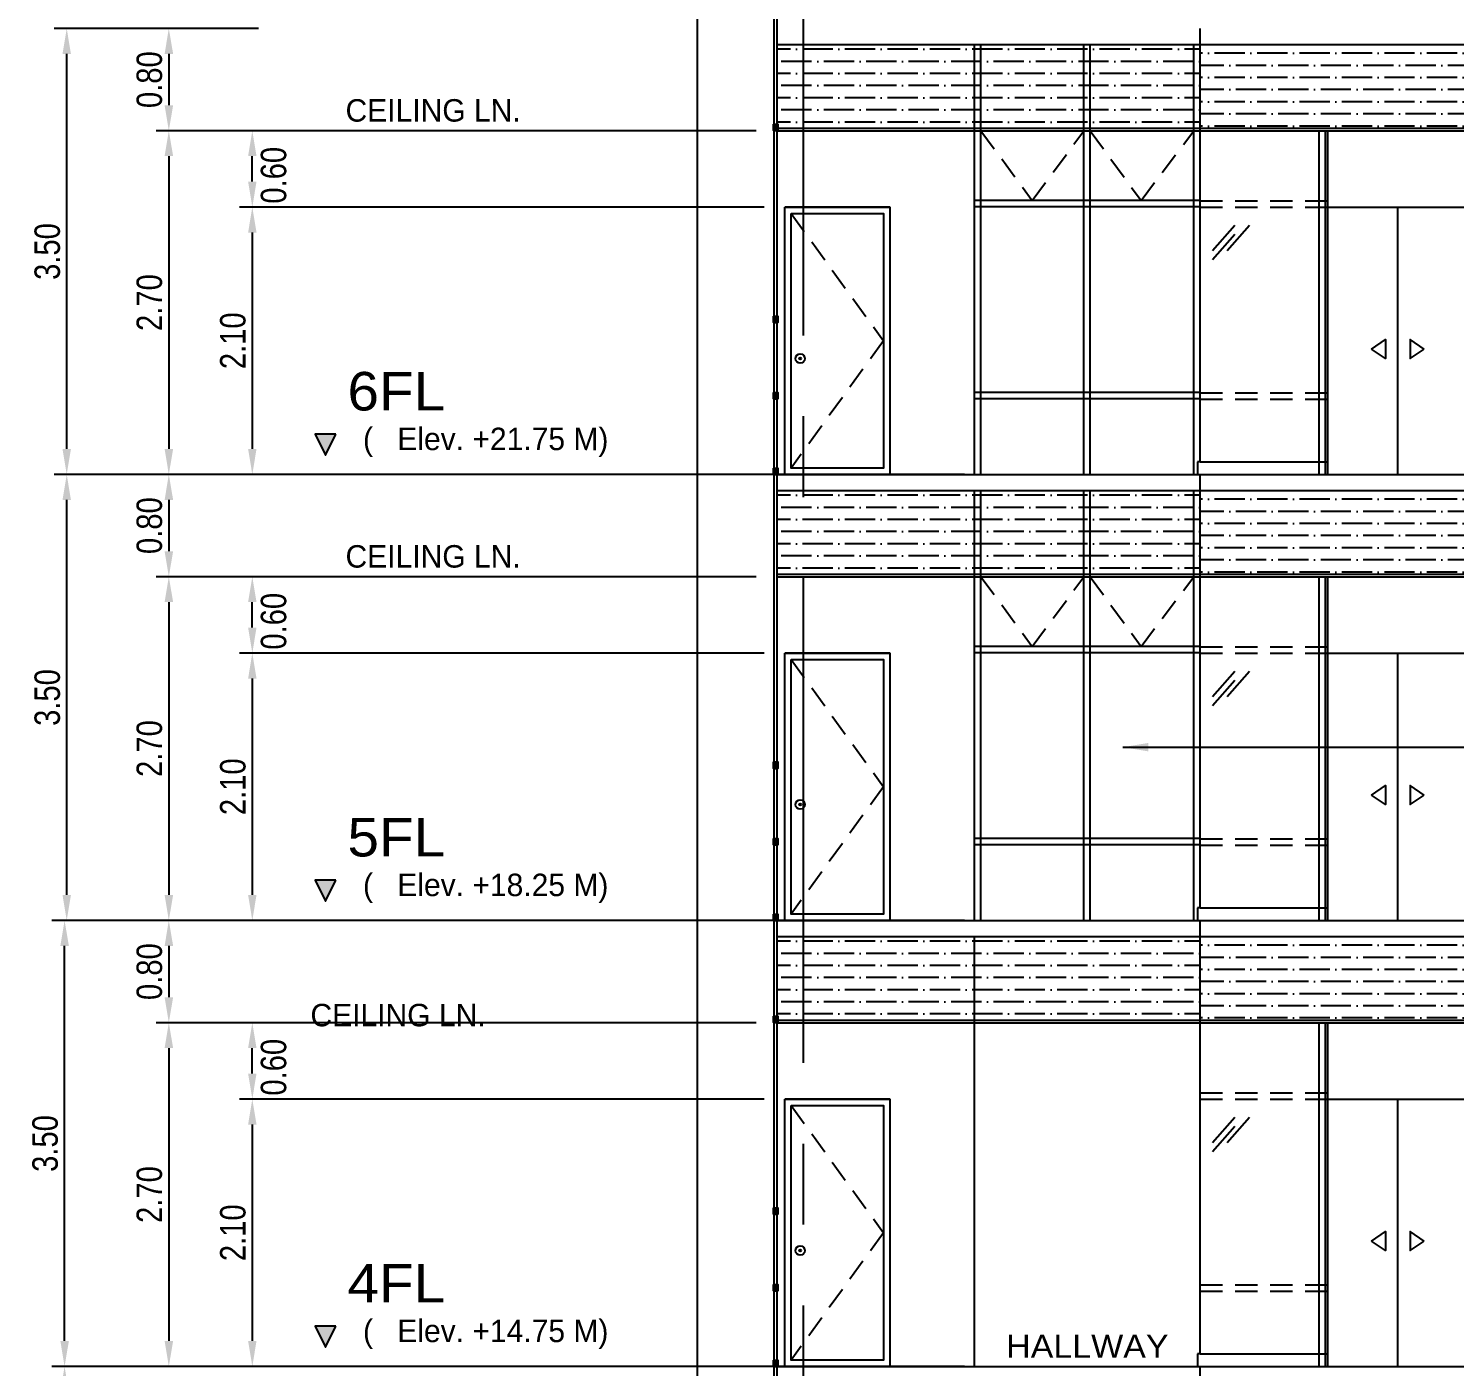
# Model space of a CAD drawing. Header units: millimetres. Extents: x 2148 to 2681, y 758 to 986.
# Drawn here: x 2431.73 to 2442.94, y 860.86 to 871.37 of the extents above; entities that cross this region are included whole.
import ezdxf

# ---------------------------------------------------------------- set-up
doc = ezdxf.new("R2010")
doc.units = ezdxf.units.MM
doc.linetypes.add('CENTER2', pattern=[28.575, 19.05, -3.175, 3.175, -3.175])
doc.linetypes.add('HIDDEN', pattern=[0.375, 0.25, -0.125])
for name, color, linetype in [('A-DOOR', 2, 'Continuous'), ('A-Hatch', 253, 'Continuous'), ('A-Mullion', 2, 'Continuous'), ('A-Wall', 4, 'Continuous'), ('A-wdw-glaz', 2, 'Continuous'), ('cladding', 2, 'Continuous'), ('DR', 7, 'Continuous'), ('ELAYOUT', 4, 'Continuous'), ('hacht', 8, 'Continuous'), ('HATCH', 8, 'Continuous'), ('S_GRID LINES', 252, 'Continuous')]:
    doc.layers.add(name, color=color, linetype=linetype)
doc.styles.add('ARIALNW', font='ARIALN.TTF')
doc.styles.add('MMTX$0$ESMX$0$X-OPTA1D', font='x-opta1d')
doc.dimstyles.new('DIM 100', dxfattribs={"dimtxt": 0.2, "dimasz": 0.2, "dimexe": 0.1, "dimexo": 0, "dimgap": 0.05, "dimtad": 1, "dimzin": 0, "dimdsep": 46, "dimtxsty": 'ARIALNW', "dimcen": 0.09, "dimclrd": 6, "dimclre": 6, "dimclrt": 13, "dimadec": 0, "dimazin": 0, "dimtfac": 1, "dimtofl": 0, "dimtmove": 2, "dimatfit": 3, "dimfxl": 1, "dimtolj": 1, "dimtzin": 0, "dimarcsym": 0})

# ---------------------------------------------------------------- blocks, each defined once
blk = doc.blocks.new('*D2683')
at = {"layer": 'cladding', "color": 6, "lineweight": -2, "transparency": 16777216}
for p, q in [((2437.45, 863.558), (2432.736, 863.558)), ((2432.836, 863.358), (2432.836, 861.058)), ((2438.154, 860.858), (2432.736, 860.858))]:
    blk.add_line(p, q, dxfattribs=at)
at = {"layer": 'cladding', "color": 6, "transparency": 16777216}
for points in [[(2432.803, 863.358), (2432.87, 863.358), (2432.836, 863.558)], [(2432.803, 861.058), (2432.87, 861.058), (2432.836, 860.858)]]:
    blk.add_solid(points, dxfattribs=at)
at = {"layer": 'Defpoints', "color": 0, "transparency": 16777216}
for p in [(2437.45, 863.558), (2432.836, 860.858), (2438.154, 860.858)]:
    blk.add_point(p, dxfattribs=at)
at = {"layer": 'cladding', "color": 13, "transparency": 16777216, "insert": (2432.684, 862.208), "char_height": 0.2, "attachment_point": 5, "rotation": 90, "style": 'ARIALNW'}
blk.add_mtext('\\A1;2.70', dxfattribs=at)
blk = doc.blocks.new('*D2684')
at = {"layer": 'cladding', "color": 6, "lineweight": -2, "transparency": 16777216}
for p, q in [((2433.541, 864.361), (2432.736, 864.361)), ((2432.836, 864.161), (2432.836, 863.758)), ((2433.541, 863.558), (2432.736, 863.558))]:
    blk.add_line(p, q, dxfattribs=at)
at = {"layer": 'cladding', "color": 6, "transparency": 16777216}
for points in [[(2432.803, 864.161), (2432.87, 864.161), (2432.836, 864.361)], [(2432.803, 863.758), (2432.87, 863.758), (2432.836, 863.558)]]:
    blk.add_solid(points, dxfattribs=at)
at = {"layer": 'Defpoints', "color": 0, "transparency": 16777216}
for p in [(2433.541, 864.361), (2432.836, 863.558), (2433.541, 863.558)]:
    blk.add_point(p, dxfattribs=at)
at = {"layer": 'cladding', "color": 13, "transparency": 16777216, "insert": (2432.684, 863.959), "char_height": 0.2, "attachment_point": 5, "rotation": 90, "style": 'ARIALNW'}
blk.add_mtext('\\A1;0.80', dxfattribs=at)
blk = doc.blocks.new('*D2685')
at = {"layer": 'cladding', "color": 6, "lineweight": -2, "transparency": 16777216}
for p, q in [((2437.396, 862.958), (2433.392, 862.958)), ((2433.492, 862.758), (2433.492, 861.058)), ((2439.086, 860.858), (2433.392, 860.858))]:
    blk.add_line(p, q, dxfattribs=at)
at = {"layer": 'cladding', "color": 6, "transparency": 16777216}
for points in [[(2433.459, 862.758), (2433.525, 862.758), (2433.492, 862.958)], [(2433.459, 861.058), (2433.525, 861.058), (2433.492, 860.858)]]:
    blk.add_solid(points, dxfattribs=at)
at = {"layer": 'Defpoints', "color": 0, "transparency": 16777216}
for p in [(2437.396, 862.958), (2433.492, 860.858), (2439.086, 860.858)]:
    blk.add_point(p, dxfattribs=at)
at = {"layer": 'cladding', "color": 13, "transparency": 16777216, "insert": (2433.34, 861.908), "char_height": 0.2, "attachment_point": 5, "rotation": 90, "style": 'ARIALNW'}
blk.add_mtext('\\A1;2.10', dxfattribs=at)
blk = doc.blocks.new('*D2686')
at = {"layer": 'cladding', "color": 6, "lineweight": -2, "transparency": 16777216}
for p, q in [((2437.45, 863.558), (2433.392, 863.558)), ((2433.492, 863.158), (2433.492, 863.358)), ((2437.512, 862.958), (2433.392, 862.958))]:
    blk.add_line(p, q, dxfattribs=at)
at = {"layer": 'cladding', "color": 6, "transparency": 16777216}
for points in [[(2433.459, 863.358), (2433.525, 863.358), (2433.492, 863.558)], [(2433.459, 863.158), (2433.525, 863.158), (2433.492, 862.958)]]:
    blk.add_solid(points, dxfattribs=at)
at = {"layer": 'Defpoints', "color": 0, "transparency": 16777216}
for p in [(2433.492, 863.558), (2437.45, 863.558), (2437.512, 862.958)]:
    blk.add_point(p, dxfattribs=at)
at = {"layer": 'cladding', "color": 13, "transparency": 16777216, "insert": (2433.66, 863.208), "char_height": 0.2, "attachment_point": 5, "rotation": 90, "style": 'ARIALNW'}
blk.add_mtext('\\A1;0.60', dxfattribs=at)
blk = doc.blocks.new('*D2687')
at = {"layer": 'cladding', "color": 6, "lineweight": -2, "transparency": 16777216}
for p, q in [((2437.45, 867.061), (2432.736, 867.061)), ((2432.836, 866.861), (2432.836, 864.561)), ((2438.154, 864.361), (2432.736, 864.361))]:
    blk.add_line(p, q, dxfattribs=at)
at = {"layer": 'cladding', "color": 6, "transparency": 16777216}
for points in [[(2432.803, 866.861), (2432.87, 866.861), (2432.836, 867.061)], [(2432.803, 864.561), (2432.87, 864.561), (2432.836, 864.361)]]:
    blk.add_solid(points, dxfattribs=at)
at = {"layer": 'Defpoints', "color": 0, "transparency": 16777216}
for p in [(2437.45, 867.061), (2432.836, 864.361), (2438.154, 864.361)]:
    blk.add_point(p, dxfattribs=at)
at = {"layer": 'cladding', "color": 13, "transparency": 16777216, "insert": (2432.684, 865.711), "char_height": 0.2, "attachment_point": 5, "rotation": 90, "style": 'ARIALNW'}
blk.add_mtext('\\A1;2.70', dxfattribs=at)
blk = doc.blocks.new('*D2688')
at = {"layer": 'cladding', "color": 6, "lineweight": -2, "transparency": 16777216}
for p, q in [((2433.541, 867.864), (2432.736, 867.864)), ((2432.836, 867.664), (2432.836, 867.261)), ((2433.541, 867.061), (2432.736, 867.061))]:
    blk.add_line(p, q, dxfattribs=at)
at = {"layer": 'cladding', "color": 6, "transparency": 16777216}
for points in [[(2432.803, 867.664), (2432.87, 867.664), (2432.836, 867.864)], [(2432.803, 867.261), (2432.87, 867.261), (2432.836, 867.061)]]:
    blk.add_solid(points, dxfattribs=at)
at = {"layer": 'Defpoints', "color": 0, "transparency": 16777216}
for p in [(2433.541, 867.864), (2432.836, 867.061), (2433.541, 867.061)]:
    blk.add_point(p, dxfattribs=at)
at = {"layer": 'cladding', "color": 13, "transparency": 16777216, "insert": (2432.684, 867.462), "char_height": 0.2, "attachment_point": 5, "rotation": 90, "style": 'ARIALNW'}
blk.add_mtext('\\A1;0.80', dxfattribs=at)
blk = doc.blocks.new('*D2689')
at = {"layer": 'cladding', "color": 6, "lineweight": -2, "transparency": 16777216}
for p, q in [((2437.512, 866.461), (2433.392, 866.461)), ((2433.492, 866.261), (2433.492, 864.561)), ((2439.086, 864.361), (2433.392, 864.361))]:
    blk.add_line(p, q, dxfattribs=at)
at = {"layer": 'cladding', "color": 6, "transparency": 16777216}
for points in [[(2433.459, 866.261), (2433.525, 866.261), (2433.492, 866.461)], [(2433.459, 864.561), (2433.525, 864.561), (2433.492, 864.361)]]:
    blk.add_solid(points, dxfattribs=at)
at = {"layer": 'Defpoints', "color": 0, "transparency": 16777216}
for p in [(2437.512, 866.461), (2433.492, 864.361), (2439.086, 864.361)]:
    blk.add_point(p, dxfattribs=at)
at = {"layer": 'cladding', "color": 13, "transparency": 16777216, "insert": (2433.34, 865.411), "char_height": 0.2, "attachment_point": 5, "rotation": 90, "style": 'ARIALNW'}
blk.add_mtext('\\A1;2.10', dxfattribs=at)
blk = doc.blocks.new('*D2690')
at = {"layer": 'cladding', "color": 6, "lineweight": -2, "transparency": 16777216}
for p, q in [((2437.45, 867.061), (2433.392, 867.061)), ((2433.492, 866.661), (2433.492, 866.861)), ((2437.512, 866.461), (2433.392, 866.461))]:
    blk.add_line(p, q, dxfattribs=at)
at = {"layer": 'cladding', "color": 6, "transparency": 16777216}
for points in [[(2433.459, 866.861), (2433.525, 866.861), (2433.492, 867.061)], [(2433.459, 866.661), (2433.525, 866.661), (2433.492, 866.461)]]:
    blk.add_solid(points, dxfattribs=at)
at = {"layer": 'Defpoints', "color": 0, "transparency": 16777216}
for p in [(2433.492, 867.061), (2437.45, 867.061), (2437.512, 866.461)]:
    blk.add_point(p, dxfattribs=at)
at = {"layer": 'cladding', "color": 13, "transparency": 16777216, "insert": (2433.66, 866.711), "char_height": 0.2, "attachment_point": 5, "rotation": 90, "style": 'ARIALNW'}
blk.add_mtext('\\A1;0.60', dxfattribs=at)
blk = doc.blocks.new('*D2691')
at = {"layer": 'cladding', "color": 6, "lineweight": -2, "transparency": 16777216}
for p, q in [((2437.45, 870.564), (2432.736, 870.564)), ((2432.836, 870.364), (2432.836, 868.064)), ((2438.154, 867.864), (2432.736, 867.864))]:
    blk.add_line(p, q, dxfattribs=at)
at = {"layer": 'cladding', "color": 6, "transparency": 16777216}
for points in [[(2432.803, 870.364), (2432.87, 870.364), (2432.836, 870.564)], [(2432.803, 868.064), (2432.87, 868.064), (2432.836, 867.864)]]:
    blk.add_solid(points, dxfattribs=at)
at = {"layer": 'Defpoints', "color": 0, "transparency": 16777216}
for p in [(2437.45, 870.564), (2432.836, 867.864), (2438.154, 867.864)]:
    blk.add_point(p, dxfattribs=at)
at = {"layer": 'cladding', "color": 13, "transparency": 16777216, "insert": (2432.684, 869.214), "char_height": 0.2, "attachment_point": 5, "rotation": 90, "style": 'ARIALNW'}
blk.add_mtext('\\A1;2.70', dxfattribs=at)
blk = doc.blocks.new('*D2692')
at = {"layer": 'cladding', "color": 6, "lineweight": -2, "transparency": 16777216}
for p, q in [((2433.541, 871.367), (2432.736, 871.367)), ((2432.836, 871.167), (2432.836, 870.764)), ((2433.541, 870.564), (2432.736, 870.564))]:
    blk.add_line(p, q, dxfattribs=at)
at = {"layer": 'cladding', "color": 6, "transparency": 16777216}
for points in [[(2432.803, 871.167), (2432.87, 871.167), (2432.836, 871.367)], [(2432.803, 870.764), (2432.87, 870.764), (2432.836, 870.564)]]:
    blk.add_solid(points, dxfattribs=at)
at = {"layer": 'Defpoints', "color": 0, "transparency": 16777216}
for p in [(2433.541, 871.367), (2432.836, 870.564), (2433.541, 870.564)]:
    blk.add_point(p, dxfattribs=at)
at = {"layer": 'cladding', "color": 13, "transparency": 16777216, "insert": (2432.684, 870.965), "char_height": 0.2, "attachment_point": 5, "rotation": 90, "style": 'ARIALNW'}
blk.add_mtext('\\A1;0.80', dxfattribs=at)
blk = doc.blocks.new('*D2693')
at = {"layer": 'cladding', "color": 6, "lineweight": -2, "transparency": 16777216}
for p, q in [((2437.512, 869.964), (2433.392, 869.964)), ((2433.492, 869.764), (2433.492, 868.064)), ((2439.086, 867.864), (2433.392, 867.864))]:
    blk.add_line(p, q, dxfattribs=at)
at = {"layer": 'cladding', "color": 6, "transparency": 16777216}
for points in [[(2433.459, 869.764), (2433.525, 869.764), (2433.492, 869.964)], [(2433.459, 868.064), (2433.525, 868.064), (2433.492, 867.864)]]:
    blk.add_solid(points, dxfattribs=at)
at = {"layer": 'Defpoints', "color": 0, "transparency": 16777216}
for p in [(2437.512, 869.964), (2433.492, 867.864), (2439.086, 867.864)]:
    blk.add_point(p, dxfattribs=at)
at = {"layer": 'cladding', "color": 13, "transparency": 16777216, "insert": (2433.34, 868.914), "char_height": 0.2, "attachment_point": 5, "rotation": 90, "style": 'ARIALNW'}
blk.add_mtext('\\A1;2.10', dxfattribs=at)
blk = doc.blocks.new('*D2694')
at = {"layer": 'cladding', "color": 6, "lineweight": -2, "transparency": 16777216}
for p, q in [((2437.45, 870.564), (2433.392, 870.564)), ((2433.492, 870.164), (2433.492, 870.364)), ((2437.512, 869.964), (2433.392, 869.964))]:
    blk.add_line(p, q, dxfattribs=at)
at = {"layer": 'cladding', "color": 6, "transparency": 16777216}
for points in [[(2433.459, 870.364), (2433.525, 870.364), (2433.492, 870.564)], [(2433.459, 870.164), (2433.525, 870.164), (2433.492, 869.964)]]:
    blk.add_solid(points, dxfattribs=at)
at = {"layer": 'Defpoints', "color": 0, "transparency": 16777216}
for p in [(2433.492, 870.564), (2437.45, 870.564), (2437.512, 869.964)]:
    blk.add_point(p, dxfattribs=at)
at = {"layer": 'cladding', "color": 13, "transparency": 16777216, "insert": (2433.66, 870.214), "char_height": 0.2, "attachment_point": 5, "rotation": 90, "style": 'ARIALNW'}
blk.add_mtext('\\A1;0.60', dxfattribs=at)
blk = doc.blocks.new('*D2705')
at = {"layer": 'cladding', "color": 6, "linetype": 'ByBlock', "lineweight": -2, "transparency": 16777216}
for p, q in [((2432.736, 860.858), (2431.917, 860.858)), ((2432.017, 860.658), (2432.017, 857.705)), ((2432.736, 857.505), (2431.917, 857.505))]:
    blk.add_line(p, q, dxfattribs=at)
at = {"layer": 'cladding', "color": 6, "transparency": 16777216}
for points in [[(2431.984, 860.658), (2432.051, 860.658), (2432.017, 860.858)], [(2431.984, 857.705), (2432.051, 857.705), (2432.017, 857.505)]]:
    blk.add_solid(points, dxfattribs=at)
at = {"layer": 'Defpoints', "color": 0, "transparency": 16777216}
for p in [(2432.736, 860.858), (2432.017, 857.505), (2432.736, 857.505)]:
    blk.add_point(p, dxfattribs=at)
at = {"layer": 'cladding', "color": 13, "transparency": 16777216, "insert": (2431.865, 859.181), "char_height": 0.2, "attachment_point": 5, "rotation": 90, "style": 'ARIALNW'}
blk.add_mtext('\\A1;3.35', dxfattribs=at)
blk = doc.blocks.new('*D2706')
at = {"layer": 'cladding', "color": 6, "linetype": 'ByBlock', "lineweight": -2, "transparency": 16777216}
for p, q in [((2432.736, 864.361), (2431.917, 864.361)), ((2432.017, 861.058), (2432.017, 864.161)), ((2432.541, 860.858), (2431.917, 860.858))]:
    blk.add_line(p, q, dxfattribs=at)
at = {"layer": 'cladding', "color": 6, "transparency": 16777216}
for points in [[(2431.984, 864.161), (2432.051, 864.161), (2432.017, 864.361)], [(2431.984, 861.058), (2432.051, 861.058), (2432.017, 860.858)]]:
    blk.add_solid(points, dxfattribs=at)
at = {"layer": 'Defpoints', "color": 0, "transparency": 16777216}
for p in [(2432.017, 864.361), (2432.736, 864.361), (2432.541, 860.858)]:
    blk.add_point(p, dxfattribs=at)
at = {"layer": 'cladding', "color": 13, "transparency": 16777216, "insert": (2431.865, 862.609), "char_height": 0.2, "attachment_point": 5, "rotation": 90, "style": 'ARIALNW'}
blk.add_mtext('\\A1;3.50', dxfattribs=at)
blk = doc.blocks.new('*D2707')
at = {"layer": 'cladding', "color": 6, "linetype": 'ByBlock', "lineweight": -2, "transparency": 16777216}
for p, q in [((2432.736, 867.864), (2431.934, 867.864)), ((2432.034, 864.561), (2432.034, 867.664)), ((2432.532, 864.361), (2431.934, 864.361))]:
    blk.add_line(p, q, dxfattribs=at)
at = {"layer": 'cladding', "color": 6, "transparency": 16777216}
for points in [[(2432.001, 867.664), (2432.067, 867.664), (2432.034, 867.864)], [(2432.001, 864.561), (2432.067, 864.561), (2432.034, 864.361)]]:
    blk.add_solid(points, dxfattribs=at)
at = {"layer": 'Defpoints', "color": 0, "transparency": 16777216}
for p in [(2432.034, 867.864), (2432.736, 867.864), (2432.532, 864.361)]:
    blk.add_point(p, dxfattribs=at)
at = {"layer": 'cladding', "color": 13, "transparency": 16777216, "insert": (2431.882, 866.112), "char_height": 0.2, "attachment_point": 5, "rotation": 90, "style": 'ARIALNW'}
blk.add_mtext('\\A1;3.50', dxfattribs=at)
blk = doc.blocks.new('*D2708')
at = {"layer": 'cladding', "color": 6, "linetype": 'ByBlock', "lineweight": -2, "transparency": 16777216}
for p, q in [((2432.736, 871.367), (2431.934, 871.367)), ((2432.034, 868.064), (2432.034, 871.167)), ((2432.525, 867.864), (2431.934, 867.864))]:
    blk.add_line(p, q, dxfattribs=at)
at = {"layer": 'cladding', "color": 6, "transparency": 16777216}
for points in [[(2432.001, 871.167), (2432.067, 871.167), (2432.034, 871.367)], [(2432.001, 868.064), (2432.067, 868.064), (2432.034, 867.864)]]:
    blk.add_solid(points, dxfattribs=at)
at = {"layer": 'Defpoints', "color": 0, "transparency": 16777216}
for p in [(2432.034, 871.367), (2432.736, 871.367), (2432.525, 867.864)]:
    blk.add_point(p, dxfattribs=at)
at = {"layer": 'cladding', "color": 13, "transparency": 16777216, "insert": (2431.882, 869.615), "char_height": 0.2, "attachment_point": 5, "rotation": 90, "style": 'ARIALNW'}
blk.add_mtext('\\A1;3.50', dxfattribs=at)

msp = doc.modelspace()

# ---------------------------------------------------------------- hatches: boundary and pattern name
for points in [[(2434.14786, 868.1805989), (2433.9851116, 868.1805989), (2434.0682628, 868.0144049)], [(2434.14786, 864.6776232), (2433.9851116, 864.6776232), (2434.0682628, 864.5114292)], [(2434.14786, 861.1746475), (2433.9851116, 861.1746475), (2434.0682628, 861.0084535)]]:
    msp.add_hatch(color=2).paths.add_polyline_path(points)
at = {"layer": 'hacht'}
h = msp.add_hatch(dxfattribs=at)
h.set_pattern_fill('ANSI36', color=256, scale=0.03, angle=135, style=0)
h.set_pattern_definition([(180, (-20.25471, -9.28747), (-0.1666875, -0.09525), [0.238125, -0.047625, 0, -0.047625])])
h.paths.add_polyline_path([(2439.1718458, 870.563555), (2440.9389087, 870.563555), (2440.9389087, 871.2415307), (2439.1718458, 871.2415307)])
h.paths.add_polyline_path([(2438.5003803, 870.583555), (2439.1718458, 870.583555), (2439.1718458, 871.2415307), (2438.5003803, 871.2415307)])
h.paths.add_polyline_path([(2437.6753349, 870.583555), (2438.5003803, 870.583555), (2438.5003803, 871.2415307), (2437.6753349, 871.2415307)])
h.paths.add_polyline_path([(2437.6160165, 870.583555), (2437.6753349, 870.583555), (2437.6753349, 871.2415307), (2437.6211727, 871.2415307), (2437.6211727, 871.1915306), (2437.6160165, 871.1915306)])
h = msp.add_hatch(dxfattribs=at)
h.set_pattern_fill('ANSI36', color=256, scale=0.03, angle=135, style=0)
h.set_pattern_definition([(180, (212.51139, -63.3257), (-0.1666875, -0.09525), [0.238125, -0.047625, 0, -0.047625])])
h.paths.add_polyline_path([(2440.9389087, 870.563555), (2446.7369789, 870.563555), (2446.7369789, 871.2415307), (2440.9389087, 871.2415307)])
h = msp.add_hatch(dxfattribs=at)
h.set_pattern_fill('ANSI36', color=256, scale=0.03, angle=135, style=0)
h.set_pattern_definition([(180, (-20.25471, -12.79044), (-0.1666875, -0.09525), [0.238125, -0.047625, 0, -0.047625])])
h.paths.add_polyline_path([(2439.1718458, 867.0605793), (2440.9389087, 867.0605793), (2440.9389087, 867.738555), (2439.1718458, 867.738555)])
h.paths.add_polyline_path([(2438.5003803, 867.0805793), (2439.1718458, 867.0805793), (2439.1718458, 867.738555), (2438.5003803, 867.738555)])
h.paths.add_polyline_path([(2437.6753349, 867.0805793), (2438.5003803, 867.0805793), (2438.5003803, 867.738555), (2437.6753349, 867.738555)])
h.paths.add_polyline_path([(2437.6160165, 867.0805793), (2437.6753349, 867.0805793), (2437.6753349, 867.738555), (2437.6211727, 867.738555), (2437.6211727, 867.6885549), (2437.6160165, 867.6885549)])
h = msp.add_hatch(dxfattribs=at)
h.set_pattern_fill('ANSI36', color=256, scale=0.03, angle=135, style=0)
h.set_pattern_definition([(180, (212.51139, -66.828675), (-0.1666875, -0.09525), [0.238125, -0.047625, 0, -0.047625])])
h.paths.add_polyline_path([(2440.9389087, 867.0605793), (2446.7369789, 867.0605793), (2446.7369789, 867.738555), (2440.9389087, 867.738555)])
h = msp.add_hatch(dxfattribs=at)
h.set_pattern_fill('ANSI36', color=256, scale=0.03, angle=135, style=0)
h.set_pattern_definition([(180, (-20.25471, -16.29342), (-0.1666875, -0.09525), [0.238125, -0.047625, 0, -0.047625])])
h.paths.add_polyline_path([(2439.1718458, 863.5576036), (2440.9389087, 863.5576036), (2440.9389087, 864.2355793), (2439.1718458, 864.2355793)])
h.paths.add_polyline_path([(2438.5003803, 863.5776036), (2439.1718458, 863.5776036), (2439.1718458, 864.2355793), (2438.5003803, 864.2355793)])
h.paths.add_polyline_path([(2437.6753349, 863.5776036), (2438.5003803, 863.5776036), (2438.5003803, 864.2355793), (2437.6753349, 864.2355793)])
h.paths.add_polyline_path([(2437.6160165, 863.5776036), (2437.6753349, 863.5776036), (2437.6753349, 864.2355793), (2437.6211727, 864.2355793), (2437.6211727, 864.1855792), (2437.6160165, 864.1855792)])
h = msp.add_hatch(dxfattribs=at)
h.set_pattern_fill('ANSI36', color=256, scale=0.03, angle=135, style=0)
h.set_pattern_definition([(180, (212.51139, -70.33165), (-0.1666875, -0.09525), [0.238125, -0.047625, 0, -0.047625])])
h.paths.add_polyline_path([(2440.9389087, 863.5576036), (2446.7369789, 863.5576036), (2446.7369789, 864.2355793), (2440.9389087, 864.2355793)])

# ---------------------------------------------------------------- linework, layer by layer
at = {"color": 2, "elevation": 0}
for points in [[(2434.14786, 868.1805989), (2433.9851116, 868.1805989), (2434.0682628, 868.0144049), (2434.14786, 868.1805989)], [(2434.14786, 864.6776232), (2433.9851116, 864.6776232), (2434.0682628, 864.5114292), (2434.14786, 864.6776232)], [(2434.14786, 861.1746475), (2433.9851116, 861.1746475), (2434.0682628, 861.0084535), (2434.14786, 861.1746475)]]:
    msp.add_lwpolyline(points, dxfattribs=at)
at = {"layer": 'A-DOOR'}
for p, q in [((2438.5003803, 869.963555, 0), (2437.6753349, 869.963555, 0)), ((2438.5003803, 866.4605793, 0), (2437.6753349, 866.4605793, 0)), ((2438.5003803, 862.9576036, 0), (2437.6753349, 862.9576036, 0))]:
    msp.add_line(p, q, dxfattribs=at)
at = {"layer": 'A-DOOR', "elevation": 0}
for points in [[(2437.6753349, 869.963555), (2438.5003803, 869.963555), (2438.5003803, 867.863555), (2437.6753349, 867.863555)], [(2437.7253349, 869.913555), (2438.4503803, 869.913555), (2438.4503803, 867.913555), (2437.7253349, 867.913555)], [(2437.6753349, 866.4605793), (2438.5003803, 866.4605793), (2438.5003803, 864.3605793), (2437.6753349, 864.3605793)], [(2437.7253349, 866.4105793), (2438.4503803, 866.4105793), (2438.4503803, 864.4105793), (2437.7253349, 864.4105793)], [(2437.6753349, 862.9576036), (2438.5003803, 862.9576036), (2438.5003803, 860.8576036), (2437.6753349, 860.8576036)], [(2437.7253349, 862.9076036), (2438.4503803, 862.9076036), (2438.4503803, 860.9076036), (2437.7253349, 860.9076036)]]:
    msp.add_lwpolyline(points, close=True, dxfattribs=at)
at = {"layer": 'A-DOOR'}
for centre, radius in [((2437.796255, 868.7743098, 0), 0.0371384), ((2437.796255, 868.7743098, 0), 0.0081208), ((2437.796255, 865.2713341, 0), 0.0371384), ((2437.796255, 865.2713341, 0), 0.0081208), ((2437.796255, 861.7683584, 0), 0.0371384), ((2437.796255, 861.7683584, 0), 0.0081208)]:
    msp.add_circle(centre, radius, dxfattribs=at)
at = {"layer": 'A-Hatch'}
for p, q in [((2436.9901393, 846.8486765, 0), (2436.9901393, 877.7474821, 0)), ((2439.1660105, 867.863555, 0), (2439.1660105, 871.2415307, 0)), ((2439.1660105, 864.3605793, 0), (2439.1660105, 867.738555, 0)), ((2439.1660105, 860.8576036, 0), (2439.1660105, 864.2355793, 0))]:
    msp.add_line(p, q, dxfattribs=at)
at = {"layer": 'A-Mullion'}
for p, q in [((2439.2160105, 867.863555, 0), (2439.2160105, 871.2415307, 0)), ((2440.0253648, 867.863555, 0), (2440.0253648, 871.2415307, 0)), ((2440.0753648, 867.863555, 0), (2440.0753648, 871.2415307, 0)), ((2437.5910165, 870.6156954, 0), (2437.6160165, 870.6156954, 0)), ((2437.5910165, 870.5656954, 0), (2437.6160165, 870.5656954, 0)), ((2437.6038264, 870.6156954, 0), (2437.6035165, 870.5656954, 0)), ((2440.9389087, 870.0165307, 0), (2439.1660105, 870.0165307, 0)), ((2440.9389087, 869.9665307, 0), (2439.1660105, 869.9665307, 0)), ((2437.5910165, 869.108555, 0), (2437.6160165, 869.108555, 0)), ((2437.6038264, 869.108555, 0), (2437.6035165, 869.058555, 0)), ((2437.5910165, 869.058555, 0), (2437.6160165, 869.058555, 0)), ((2437.5910165, 868.508555, 0), (2437.6160165, 868.508555, 0)), ((2437.5910165, 868.458555, 0), (2437.6160165, 868.458555, 0)), ((2437.6035165, 868.508555, 0), (2437.6035165, 868.458555, 0)), ((2440.9389087, 868.5075346, 0), (2439.1660105, 868.5075346, 0)), ((2440.9389087, 868.4575346, 0), (2439.1660105, 868.4575346, 0)), ((2437.5910165, 867.913555, 0), (2437.6160165, 867.913555, 0)), ((2437.6038264, 867.913555, 0), (2437.6035165, 867.863555, 0)), ((2437.5910165, 867.863555, 0), (2437.6160165, 867.863555, 0)), ((2437.5910165, 867.863555, 0), (2437.6160165, 867.863555, 0)), ((2439.2160105, 864.3605793, 0), (2439.2160105, 867.738555, 0)), ((2440.0253648, 864.3605793, 0), (2440.0253648, 867.738555, 0)), ((2440.0753648, 864.3605793, 0), (2440.0753648, 867.738555, 0)), ((2440.9389087, 866.513555, 0), (2439.1660105, 866.513555, 0)), ((2440.9389087, 866.463555, 0), (2439.1660105, 866.463555, 0)), ((2437.5910165, 865.6055793, 0), (2437.6160165, 865.6055793, 0)), ((2437.5910165, 865.5555793, 0), (2437.6160165, 865.5555793, 0)), ((2437.6038264, 865.6055793, 0), (2437.6035165, 865.5555793, 0)), ((2437.5910165, 865.0055793, 0), (2437.6160165, 865.0055793, 0)), ((2437.6035165, 865.0055793, 0), (2437.6035165, 864.9555793, 0)), ((2440.9389087, 865.0045589, 0), (2439.1660105, 865.0045589, 0)), ((2437.5910165, 864.9555793, 0), (2437.6160165, 864.9555793, 0)), ((2440.9389087, 864.9545589, 0), (2439.1660105, 864.9545589, 0)), ((2437.5910165, 864.4105793, 0), (2437.6160165, 864.4105793, 0)), ((2437.6038264, 864.4105793, 0), (2437.6035165, 864.3605793, 0)), ((2437.5910165, 864.3605793, 0), (2437.6160165, 864.3605793, 0)), ((2437.5910165, 864.3605793, 0), (2437.6160165, 864.3605793, 0)), ((2437.5910165, 863.609744, 0), (2437.6160165, 863.609744, 0)), ((2437.5910165, 863.559744, 0), (2437.6160165, 863.559744, 0)), ((2437.6038264, 863.609744, 0), (2437.6035165, 863.559744, 0)), ((2437.5910165, 862.1026036, 0), (2437.6160165, 862.1026036, 0)), ((2437.5910165, 862.0526036, 0), (2437.6160165, 862.0526036, 0)), ((2437.6038264, 862.1026036, 0), (2437.6035165, 862.0526036, 0)), ((2437.5910165, 861.5026036, 0), (2437.6160165, 861.5026036, 0)), ((2437.6035165, 861.5026036, 0), (2437.6035165, 861.4526036, 0)), ((2437.5910165, 861.4526036, 0), (2437.6160165, 861.4526036, 0)), ((2437.5910165, 860.9076036, 0), (2437.6160165, 860.9076036, 0)), ((2437.5910165, 860.8576036, 0), (2437.6160165, 860.8576036, 0)), ((2437.5910165, 860.8576036, 0), (2437.6160165, 860.8576036, 0)), ((2437.6038264, 860.9076036, 0), (2437.6035165, 860.8576036, 0))]:
    msp.add_line(p, q, dxfattribs=at)
at = {"layer": 'A-Mullion', "elevation": 0}
for points in [[(2437.5864801, 870.6156954), (2437.6211727, 870.6156954), (2437.6211727, 870.5656954), (2437.5864801, 870.5656954)], [(2437.5864801, 869.108555), (2437.6211727, 869.108555), (2437.6211727, 869.058555), (2437.5864801, 869.058555)], [(2437.5864801, 868.508555), (2437.6211727, 868.508555), (2437.6211727, 868.458555), (2437.5864801, 868.458555)], [(2437.5864801, 867.913555), (2437.6211727, 867.913555), (2437.6211727, 867.863555), (2437.5864801, 867.863555)], [(2437.5864801, 865.6055793), (2437.6211727, 865.6055793), (2437.6211727, 865.5555793), (2437.5864801, 865.5555793)], [(2437.5864801, 865.0055793), (2437.6211727, 865.0055793), (2437.6211727, 864.9555793), (2437.5864801, 864.9555793)], [(2437.5864801, 864.4105793), (2437.6211727, 864.4105793), (2437.6211727, 864.3605793), (2437.5864801, 864.3605793)], [(2437.5864801, 863.609744), (2437.6211727, 863.609744), (2437.6211727, 863.559744), (2437.5864801, 863.559744)], [(2437.5864801, 862.1026036), (2437.6211727, 862.1026036), (2437.6211727, 862.0526036), (2437.5864801, 862.0526036)], [(2437.5864801, 861.5026036), (2437.6211727, 861.5026036), (2437.6211727, 861.4526036), (2437.5864801, 861.4526036)], [(2437.5864801, 860.9076036), (2437.6211727, 860.9076036), (2437.6211727, 860.8576036), (2437.5864801, 860.8576036)]]:
    msp.add_lwpolyline(points, close=True, dxfattribs=at)
at = {"layer": 'A-wdw-glaz', "ltscale": 10}
for p, q in [((2437.5910165, 848.0936765, 0.0000001), (2437.5910165, 877.7474821, 0.0000001)), ((2437.6160165, 848.0936765, 0.0000001), (2437.6160165, 877.7474821, 0.0000001))]:
    msp.add_line(p, q, dxfattribs=at)
at = {"layer": 'cladding'}
for p, q in [((2440.9389087, 867.963555, 0), (2440.9389087, 871.3665307, 0)), ((2437.6160165, 871.2415307, 0), (2447.1477137, 871.2415307, 0)), ((2440.8889087, 867.863555, 0), (2440.8889087, 871.2415307, 0)), ((2440.9389087, 867.963555, 0), (2440.9189087, 867.963555, 0)), ((2440.9189087, 867.963555, 0), (2440.9189087, 867.863555, 0)), ((2440.9389087, 864.4605793, 0), (2440.9389087, 867.863555, 0)), ((2437.6160165, 867.738555, 0), (2447.1477137, 867.738555, 0)), ((2440.8889087, 864.3605793, 0), (2440.8889087, 867.738555, 0)), ((2440.9389087, 864.4605793, 0), (2440.9189087, 864.4605793, 0)), ((2440.9189087, 864.4605793, 0), (2440.9189087, 864.3605793, 0)), ((2440.9389087, 860.9576036, 0), (2440.9389087, 864.3605793, 0)), ((2437.6160165, 864.2355793, 0), (2447.1477137, 864.2355793, 0)), ((2440.9389087, 860.9576036, 0), (2440.9189087, 860.9576036, 0)), ((2440.9189087, 860.9576036, 0), (2440.9189087, 860.8576036, 0)), ((2440.9389087, 857.6046279, 0), (2440.9389087, 860.8576036, 0))]:
    msp.add_line(p, q, dxfattribs=at)
at = {"layer": 'DR'}
for p, q in [((2441.8735278, 867.863555, 0), (2441.8735278, 870.563555, 0)), ((2441.8735278, 867.863555, 0), (2441.8735278, 870.563555, 0)), ((2441.9406206, 869.963555, 0), (2443.0421916, 869.963555, 0)), ((2442.4914059, 867.863555, 0), (2442.4914059, 869.963555, 0)), ((2441.8735278, 864.3605793, 0), (2441.8735278, 867.0605793, 0)), ((2441.8735278, 864.3605793, 0), (2441.8735278, 867.0605793, 0)), ((2441.9406206, 866.4605793, 0), (2443.0421916, 866.4605793, 0)), ((2442.4914059, 864.3605793, 0), (2442.4914059, 866.4605793, 0)), ((2441.8735278, 860.8576036, 0), (2441.8735278, 863.5576036, 0)), ((2441.8735278, 860.8576036, 0), (2441.8735278, 863.5576036, 0)), ((2441.9406206, 862.9576036, 0), (2443.0421916, 862.9576036, 0)), ((2442.4914059, 860.8576036, 0), (2442.4914059, 862.9576036, 0))]:
    msp.add_line(p, q, dxfattribs=at)
at = {"layer": 'ELAYOUT', "ltscale": 10}
for p, q in [((2437.6160165, 867.863555, 0), (2447.1477137, 867.863555, 0)), ((2437.6160165, 864.3605793, 0), (2447.1477137, 864.3605793, 0)), ((2437.6160165, 860.8576036, 0), (2447.1477137, 860.8576036, 0))]:
    msp.add_line(p, q, dxfattribs=at)
at = {"layer": 'hacht'}
for p, q in [((2437.6160165, 870.583555, 0), (2447.1477137, 870.583555, 0)), ((2437.6160165, 870.563555, 0), (2447.1477137, 870.563555, 0)), ((2441.0358937, 869.6223233, 0), (2441.210994, 869.8217005, 0)), ((2441.151064, 869.6223233, 0), (2441.3261644, 869.8217005, 0)), ((2441.0358937, 869.5510514, 0), (2441.210994, 869.7504286, 0)), ((2437.6160165, 867.0805793, 0), (2447.1477137, 867.0805793, 0)), ((2437.6160165, 867.0605793, 0), (2447.1477137, 867.0605793, 0)), ((2441.0358937, 866.1193476, 0), (2441.210994, 866.3187248, 0)), ((2441.151064, 866.1193476, 0), (2441.3261644, 866.3187248, 0)), ((2441.0358937, 866.0480757, 0), (2441.210994, 866.2474529, 0)), ((2437.6160165, 863.5776036, 0), (2447.1007204, 863.5776036, 0)), ((2437.6160165, 863.5576036, 0), (2447.1007204, 863.5576036, 0)), ((2441.0358937, 862.6163719, 0), (2441.210994, 862.8157491, 0)), ((2441.0358937, 862.5451, 0), (2441.210994, 862.7444772, 0)), ((2441.151064, 862.6163719, 0), (2441.3261644, 862.8157491, 0))]:
    msp.add_line(p, q, dxfattribs=at)
at = {"layer": 'hacht', "elevation": 0}
for points in [[(2442.2851523, 868.8489487), (2442.3933572, 868.9243617), (2442.3933572, 868.7735357)], [(2442.6976596, 868.8489487), (2442.5894547, 868.9243617), (2442.5894547, 868.7735357)], [(2442.2851523, 865.345973), (2442.3933572, 865.421386), (2442.3933572, 865.27056)], [(2442.6976596, 865.345973), (2442.5894547, 865.421386), (2442.5894547, 865.27056)], [(2442.2851523, 861.8429973), (2442.3933572, 861.9184103), (2442.3933572, 861.7675843)], [(2442.6976596, 861.8429973), (2442.5894547, 861.9184103), (2442.5894547, 861.7675843)]]:
    msp.add_lwpolyline(points, close=True, dxfattribs=at)
at = {"layer": 'HATCH', "linetype": 'HIDDEN', "ltscale": 0.7}
for p, q in [((2439.2160105, 870.563555, 0), (2439.6197335, 870.0165307, 0)), ((2439.6197335, 870.0165307, 0), (2440.0253648, 870.563555, 0)), ((2440.0753648, 870.563555, 0), (2440.474089, 870.0165307, 0)), ((2440.474089, 870.0165307, 0), (2440.8889087, 870.563555, 0)), ((2440.9389087, 870.013555, 0), (2441.9406206, 870.013555, 0)), ((2437.7253349, 869.913555, 0), (2438.4503803, 868.913555, 0)), ((2440.9389087, 869.963555, 0), (2441.9406206, 869.963555, 0)), ((2438.4503803, 868.913555, 0), (2437.7253349, 867.913555, 0)), ((2440.9389087, 868.5045589, 0), (2441.9406206, 868.5045589, 0)), ((2440.9389087, 868.4545589, 0), (2441.9406206, 868.4545589, 0)), ((2439.2160105, 867.0605793, 0), (2439.6197335, 866.513555, 0)), ((2439.6197335, 866.513555, 0), (2440.0253648, 867.0605793, 0)), ((2440.0753648, 867.0605793, 0), (2440.474089, 866.513555, 0)), ((2440.474089, 866.513555, 0), (2440.8889087, 867.0605793, 0)), ((2440.9389087, 866.5105793, 0), (2441.9406206, 866.5105793, 0)), ((2440.9389087, 866.4605793, 0), (2441.9406206, 866.4605793, 0)), ((2437.7253349, 866.4105793, 0), (2438.4503803, 865.4105793, 0)), ((2438.4503803, 865.4105793, 0), (2437.7253349, 864.4105793, 0)), ((2440.9389087, 865.0015832, 0), (2441.9406206, 865.0015832, 0)), ((2440.9389087, 864.9515832, 0), (2441.9406206, 864.9515832, 0)), ((2440.9389087, 863.0076036, 0), (2441.9406206, 863.0076036, 0)), ((2440.9389087, 862.9576036, 0), (2441.9406206, 862.9576036, 0)), ((2437.7253349, 862.9076036, 0), (2438.4503803, 861.9076036, 0)), ((2438.4503803, 861.9076036, 0), (2437.7253349, 860.9076036, 0)), ((2440.9389087, 861.4986075, 0), (2441.9406206, 861.4986075, 0)), ((2440.9389087, 861.4486075, 0), (2441.9406206, 861.4486075, 0))]:
    msp.add_line(p, q, dxfattribs=at)
at = {"layer": 'HATCH'}
for p, q in [((2441.9234573, 867.863555, 0), (2441.9234573, 870.563555, 0)), ((2441.9406206, 867.863555, 0), (2441.9406206, 870.563555, 0)), ((2440.9389087, 867.963555, 0), (2441.9406206, 867.963555, 0)), ((2441.9234573, 864.3605793, 0), (2441.9234573, 867.0605793, 0)), ((2441.9406206, 864.3605793, 0), (2441.9406206, 867.0605793, 0)), ((2440.9389087, 864.4605793, 0), (2441.9406206, 864.4605793, 0)), ((2441.9234573, 860.8576036, 0), (2441.9234573, 863.5576036, 0)), ((2441.9406206, 860.8576036, 0), (2441.9406206, 863.5576036, 0)), ((2440.9389087, 860.9576036, 0), (2441.9406206, 860.9576036, 0))]:
    msp.add_line(p, q, dxfattribs=at)
at = {"layer": 'S_GRID LINES', "linetype": 'CENTER2', "ltscale": 0.2}
msp.add_line((2437.8227137, 846.0964977, 0), (2437.8227137, 883.1528969, 0), dxfattribs=at)

# ---------------------------------------------------------------- texts
at = {"color": 2, "style": 'MMTX$0$ESMX$0$X-OPTA1D', "width": 1.1}
for s, height, p in [('6FL', 0.3024, (2434.2398403, 868.3664883, 0)), ('5FL', 0.3024, (2434.2398403, 864.8635126, 0)), ('4FL', 0.3024, (2434.2398404, 861.3605369, 0)), ('HALLWAY', 0.18144, (2439.414753, 860.9258937, 0))]:
    msp.add_text(s, height=height, dxfattribs=at).set_placement(p)
at = {"color": 2, "char_height": 0.1764, "width": 7.886992949, "style": 'MMTX$0$ESMX$0$X-OPTA1D'}
for s, insert, attachment_point, rotation in [('CEILING LN.', (2434.2243362, 870.8116468, 0), 1, 0.01263539), ('({\\fMicrosoft JhengHei|b0|i0|c0|p34; \\fMS Shell Dlg 2|b0|i0|c0|p0;\\H0.6666x;   }Elev. +21.75 M)', (2436.289604, 868.2311089, 0), 3, 359.98736461), ('CEILING LN.', (2434.2243362, 867.3086711, 0), 1, 0.01263539), ('({\\fMicrosoft JhengHei|b0|i0|c0|p34; \\fMS Shell Dlg 2|b0|i0|c0|p0;\\H0.6666x;   }Elev. +18.25 M)', (2436.289604, 864.7281332, 0), 3, 359.98736461), ('CEILING LN.', (2433.9486867, 863.7056954, 0), 1, 0.01263539), ('({\\fMicrosoft JhengHei|b0|i0|c0|p34; \\fMS Shell Dlg 2|b0|i0|c0|p0;\\H0.6666x;   }Elev. +14.75 M)', (2436.289604, 861.2251575, 0), 3, 359.98736461)]:
    msp.add_mtext(s, dxfattribs=dict(at, insert=insert, attachment_point=attachment_point, rotation=rotation))

# ---------------------------------------------------------------- dimensions: what is measured, and where the dimension line sits
at = {"layer": 'cladding'}
for base, p1, p2, picture, middle in [((2432.0338335, 871.3665307, 0), (2432.5252092, 867.863555, 0), (2432.7364715, 871.3665307, 0), '*D2708', (2431.8817189, 869.6150428, 0)), ((2432.0338335, 867.863555, 0), (2432.5320792, 864.3605793, 0), (2432.7364715, 867.863555, 0), '*D2707', (2431.8817189, 866.1120671, 0)), ((2432.0171668, 864.3605793, 0), (2432.5407615, 860.8576036, 0), (2432.7364715, 864.3605793, 0), '*D2706', (2431.8650522, 862.6090914, 0)), ((2432.0171668, 857.5046279, 0), (2432.7364715, 860.8576036, 0), (2432.7364715, 857.5046279, 0), '*D2705', (2431.8650522, 859.1811157, 0))]:
    dim = msp.add_linear_dim(base=base, p1=p1, p2=p2, angle=90, dimstyle='DIM 100', dxfattribs=at)
    dim.commit()
    dim.dimension.update_dxf_attribs({"geometry": picture, "text_midpoint": middle})
for base, p1, p2, picture, middle in [((2432.8364715, 870.563555, 0), (2433.5406308, 871.3665306, 0), (2433.5406308, 870.563555, 0), '*D2692', (2432.6843569, 870.9650428, 0)), ((2432.8364715, 867.863555, 0), (2437.450211, 870.563555, 0), (2438.1541719, 867.863555, 0), '*D2691', (2432.6843569, 869.213555, 0)), ((2433.4918916, 867.863555, 0), (2437.5118354, 869.963555, 0), (2439.0856701, 867.863555, 0), '*D2693', (2433.339777, 868.913555, 0)), ((2432.8364715, 867.0605793, 0), (2433.5406308, 867.8635549, 0), (2433.5406308, 867.0605793, 0), '*D2688', (2432.6843569, 867.4620671, 0)), ((2432.8364715, 864.3605793, 0), (2437.450211, 867.0605793, 0), (2438.1541719, 864.3605793, 0), '*D2687', (2432.6843569, 865.7105793, 0)), ((2433.4918916, 864.3605793, 0), (2437.5118354, 866.4605793, 0), (2439.0856701, 864.3605793, 0), '*D2689', (2433.339777, 865.4105793, 0)), ((2432.8364715, 863.5576036, 0), (2433.5406308, 864.3605792, 0), (2433.5406308, 863.5576036, 0), '*D2684', (2432.6843569, 863.9590914, 0)), ((2432.8364715, 860.8576036, 0), (2437.450211, 863.5576036, 0), (2438.1541719, 860.8576036, 0), '*D2683', (2432.6843569, 862.2076036, 0)), ((2433.4918916, 860.8576036, 0), (2437.3961903, 862.9576036, 0), (2439.0856701, 860.8576036, 0), '*D2685', (2433.339777, 861.9076036, 0))]:
    dim = msp.add_linear_dim(base=base, p1=p1, p2=p2, angle=90, dimstyle='DIM 100', override={"dimfxl": 0.03}, dxfattribs=at)
    dim.commit()
    dim.dimension.update_dxf_attribs({"geometry": picture, "text_midpoint": middle})
for base, p1, p2, picture, middle in [((2433.4918916, 870.563555, 0), (2437.5118354, 869.963555, 0), (2437.450211, 870.563555, 0), '*D2694', (2433.6597221, 870.213555, 0)), ((2433.4918916, 867.0605793, 0), (2437.5118354, 866.4605793, 0), (2437.450211, 867.0605793, 0), '*D2690', (2433.6597221, 866.7105793, 0)), ((2433.4918916, 863.5576036, 0), (2437.5118354, 862.9576036, 0), (2437.450211, 863.5576036, 0), '*D2686', (2433.6597221, 863.2076036, 0))]:
    dim = msp.add_linear_dim(base=base, p1=p1, p2=p2, angle=90, dimstyle='DIM 100', override={"dimfxl": 0.03}, dxfattribs=at)
    dim.commit()
    dim.dimension.update_dxf_attribs({"geometry": picture, "text_midpoint": middle, "dimtype": 160})

# ---------------------------------------------------------------- leaders
at = {"layer": 'A-Wall'}
msp.add_leader([(2440.330718, 865.7219228), (2450.3472906, 865.7219228)], dimstyle='DIM 100', override={"dimgap": 0.05, "dimtad": 0}, dxfattribs=at)

doc.saveas('drawing.dxf')
